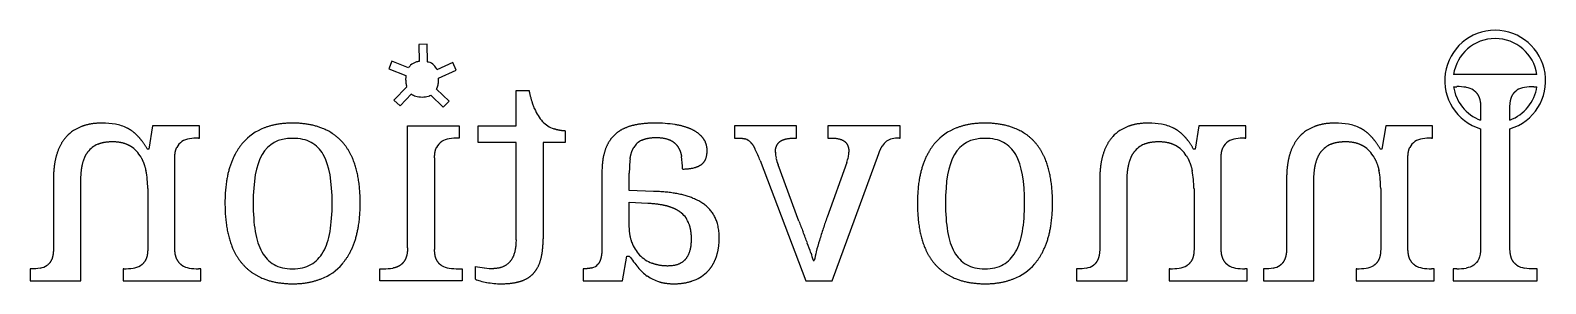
# Model space of a CAD drawing. Header units: millimetres. Extents: x -54 to 55, y -9 to 9.
import ezdxf

# ---------------------------------------------------------------- set-up
doc = ezdxf.new("R2010")
doc.units = ezdxf.units.MM

msp = doc.modelspace()

# ---------------------------------------------------------------- linework, layer by layer
for p, q in [((-25.39, 8.19), (-25.99, 8.18)), ((-25.99, 8.18), (-25.96, 6.95)), ((-25.36, 6.93), (-25.39, 8.19)), ((-27.92, 6.97), (-28.14, 6.41)), ((-26.72, 6.5), (-27.92, 6.97)), ((-23.53, 6.87), (-24.68, 6.36)), ((-23.29, 6.32), (-23.53, 6.87)), ((-28.14, 6.41), (-26.91, 5.93)), ((-24.56, 5.76), (-23.29, 6.32)), ((54.46, 6.01), (48.46, 6.01)), ((-26.85, 5.12), (-27.77, 4.16)), ((-27.33, 3.75), (-26.5, 4.61)), ((-25.12, 4.52), (-24.22, 3.66)), ((-23.8, 4.09), (-24.7, 4.95)), ((-18.99, 2.31), (-18.99, 4.87)), ((-18.99, 4.87), (-18.04, 4.87)), ((48.46, 5.13), (48.7, 5.13)), ((54.23, 5.13), (54.46, 5.13)), ((-27.77, 4.16), (-27.33, 3.75)), ((-24.22, 3.66), (-23.8, 4.09)), ((50.41, 3.64), (50.41, 2.73)), ((52.52, 2.73), (52.52, 3.64)), ((-45.14, 2.31), (-45.41, 0.62)), ((-41.77, 2.31), (-45.14, 2.31)), ((-41.77, 1.43), (-41.77, 2.31)), ((-26.8, -6.49), (-26.8, 2.31)), ((-26.8, 2.31), (-23.08, 2.31)), ((-23.08, 2.31), (-23.08, 1.43)), ((-21.72, 1.12), (-21.72, 2.31)), ((-21.72, 2.31), (-18.99, 2.31)), ((1.2, 2.31), (-3.27, 2.31)), ((-3.27, 2.31), (-3.27, 1.43)), ((1.2, 1.43), (1.2, 2.31)), ((8.66, 2.31), (3.45, 2.31)), ((3.45, 2.31), (3.45, 1.43)), ((8.66, 1.43), (8.66, 2.31)), ((30.14, 2.31), (29.87, 0.62)), ((33.51, 2.31), (30.14, 2.31)), ((33.51, 1.43), (33.51, 2.31)), ((43.58, 2.31), (43.3, 0.62)), ((46.94, 2.31), (43.58, 2.31)), ((46.94, 1.43), (46.94, 2.31)), ((-41.83, 1.43), (-41.77, 1.43)), ((-23.08, 1.43), (-23.14, 1.43)), ((-18.99, 1.12), (-21.72, 1.12)), ((-18.99, -5.9), (-18.99, 1.12)), ((-15.45, 1.12), (-17.04, 1.12)), ((-17.04, 1.12), (-17.04, -5.84)), ((-15.45, 1.95), (-15.45, 1.12)), ((-3.27, 1.43), (-3.01, 1.43)), ((1.04, 1.43), (1.2, 1.43)), ((3.45, 1.43), (3.71, 1.43)), ((8.59, 1.43), (8.66, 1.43)), ((33.45, 1.43), (33.51, 1.43)), ((46.88, 1.43), (46.94, 1.43)), ((50.41, 2.1), (50.41, -6.49)), ((52.52, -6.49), (52.52, 2.1)), ((-45.41, 0.62), (-45.51, 0.62)), ((-43.54, -6.49), (-43.54, 0.01)), ((-24.85, 0.01), (-24.85, -6.59)), ((3.76, -8.86), (7.11, 0.32)), ((29.87, 0.62), (29.76, 0.62)), ((31.74, -6.49), (31.74, 0.01)), ((43.3, 0.62), (43.2, 0.62)), ((45.18, -6.49), (45.18, 0.01)), ((-12.81, -1.09), (-12.81, -6.49)), ((-10.84, -2.34), (-10.84, -1.09)), ((-1.43, -0.19), (1.86, -8.86)), ((1.36, -4.55), (-0.13, -0.49)), ((4.8, -0.34), (3.39, -4.28)), ((-52.27, -1.57), (-52.27, -6.49)), ((-50.3, -8.86), (-50.3, -1.67)), ((23.01, -1.57), (23.01, -6.49)), ((24.97, -8.86), (24.97, -1.67)), ((36.45, -1.57), (36.45, -6.49)), ((38.41, -8.86), (38.41, -1.67)), ((-45.49, -2.2), (-45.49, -6.59)), ((-9.11, -2.41), (-10.84, -2.34)), ((-10.84, -4.89), (-10.84, -3.2)), ((-10.84, -3.2), (-9.51, -3.26)), ((29.79, -2.2), (29.79, -6.59)), ((43.22, -2.2), (43.22, -6.59)), ((-11.34, -8.86), (-11.02, -7.07)), ((-11.02, -7.07), (-10.84, -7.07)), ((2.47, -7.41), (2.4, -7.41)), ((-53.86, -7.99), (-53.94, -7.99)), ((-53.94, -7.99), (-53.94, -8.86)), ((-47.2, -7.99), (-47.26, -7.99)), ((-47.26, -7.99), (-47.26, -8.86)), ((-41.66, -7.99), (-41.83, -7.99)), ((-41.66, -8.86), (-41.66, -7.99)), ((-28.79, -8.86), (-28.79, -7.99)), ((-28.79, -7.99), (-28.51, -7.99)), ((-23.14, -7.99), (-22.87, -7.99)), ((-22.87, -7.99), (-22.87, -8.86)), ((-21.91, -8.74), (-21.91, -7.83)), ((-14.1, -7.99), (-14.16, -7.99)), ((-14.16, -7.99), (-14.16, -8.86)), ((21.41, -7.99), (21.34, -7.99)), ((21.34, -7.99), (21.34, -8.86)), ((28.08, -7.99), (28.01, -7.99)), ((28.01, -7.99), (28.01, -8.86)), ((33.62, -7.99), (33.45, -7.99)), ((33.62, -8.86), (33.62, -7.99)), ((34.85, -7.99), (34.78, -7.99)), ((34.78, -7.99), (34.78, -8.86)), ((41.51, -7.99), (41.45, -7.99)), ((41.45, -7.99), (41.45, -8.86)), ((47.06, -7.99), (46.88, -7.99)), ((47.06, -8.86), (47.06, -7.99)), ((48.7, -7.99), (48.43, -7.99)), ((48.43, -7.99), (48.43, -8.86)), ((54.49, -7.99), (54.23, -7.99)), ((54.49, -8.86), (54.49, -7.99)), ((-53.94, -8.86), (-50.3, -8.86)), ((-47.26, -8.86), (-41.66, -8.86)), ((-22.87, -8.86), (-28.79, -8.86)), ((-14.16, -8.86), (-11.34, -8.86)), ((1.86, -8.86), (3.76, -8.86)), ((21.34, -8.86), (24.97, -8.86)), ((28.01, -8.86), (33.62, -8.86)), ((34.78, -8.86), (38.41, -8.86)), ((41.45, -8.86), (47.06, -8.86)), ((48.43, -8.86), (54.49, -8.86))]:
    msp.add_line(p, q)
for centre, radius, start, end in [((51.46, 5.57), 3.63, 286.9416, 613.2195), ((51.46, 5.57), 3.03, 8.3065, 171.6935), ((-25.76, 5.89), 1.14, 135.6824, 147.7426), ((-25.97, 6.07), 0.862, 105.6416, 134.4414), ((-25.76, 5.31), 1.65, 97.1348, 105.6673), ((-25.73, 5.29), 1.67, 74.4632, 77.4447), ((-25.53, 6.03), 0.912, 46.5187, 73.9766), ((-25.62, 5.95), 1.03, 23.4593, 45.6547), ((-24.79, 5.7), 2.14, 173.8321, 180.4932), ((-25.94, 5.33), 0.915, 232.1804, 253.2066), ((-25.76, 5.93), 1.54, 253.126, 270.4506), ((-25.73, 5.95), 1.56, 269.3354, 286.7348), ((-25.56, 5.39), 0.97, 287.1694, 297.3954), ((-25.61, 5.4), 1.01, 333.5866, 340.8738), ((51.46, 5.57), 3.03, 188.3065, 249.7654), ((48.72, 0.95), 4.19, 81.1238, 90.2021), ((49.18, 3.78), 1.32, 56.4244, 82.0572), ((51.46, 5.57), 3.03, 290.4315, 351.6935), ((53.76, 3.75), 1.35, 98.3127, 123.2774), ((54.21, 0.97), 4.16, 89.69, 98.8859), ((-14.78, 4.68), 3.09, 201.755, 221.983), ((-49.3, -0.34), 2.77, 109.8816, 137.4294), ((-48.74, -3.21), 5.72, 80.6547, 90.2462), ((-48.29, -0.42), 2.89, 62.6195, 80.5311), ((-15.64, 3.99), 1.99, 223.7137, 251.2289), ((-8.95, -6.47), 8.98, 80.9709, 90.3026), ((25.98, -0.34), 2.77, 109.8816, 137.4294), ((26.53, -3.21), 5.72, 80.6547, 90.2462), ((26.98, -0.42), 2.89, 62.6195, 80.5311), ((39.42, -0.34), 2.77, 109.8816, 137.4294), ((39.97, -3.21), 5.72, 80.6547, 90.2462), ((40.42, -0.42), 2.89, 62.6195, 80.5311), ((-42.45, 0.31), 1.04, 123.6366, 155.2495), ((-42.27, -0.03), 1.43, 98.6733, 122.1284), ((-41.85, -2.53), 3.96, 89.7131, 99.2595), ((-35.72, -1.45), 3.87, 111.145, 138.9368), ((-23.76, 0.31), 1.04, 123.6366, 155.2495), ((-23.58, -0.03), 1.43, 98.6733, 122.1284), ((-23.16, -2.53), 3.96, 89.7131, 99.2595), ((-9.35, 0.04), 1.37, 115.3428, 148.7626), ((-2.77, 0.52), 0.892, 41.9547, 71.9387), ((8.41, 0.23), 1.22, 127.3555, 148.9981), ((8.3, 0.34), 1.07, 102.5762, 125.9996), ((8.55, -0.94), 2.37, 89.0316, 101.8987), ((14.09, -1.45), 3.87, 111.145, 138.9368), ((32.82, 0.31), 1.04, 123.6366, 155.2495), ((33.01, -0.03), 1.43, 98.6733, 122.1284), ((33.43, -2.53), 3.96, 89.7131, 99.2595), ((46.26, 0.31), 1.04, 123.6366, 155.2495), ((46.44, -0.03), 1.43, 98.6733, 122.1284), ((46.86, -2.53), 3.96, 89.7131, 99.2595), ((-48.45, -0.56), 1.67, 112.4286, 143.5944), ((-47.88, -0.99), 2.17, 32.0737, 60.7485), ((-12.37, -0.76), 5.36, 359.6099, 369.321), ((-10.35, -3.54), 9.53, 20.556, 25.876), ((1.87, 0.45), 2.2, 181.1921, 191.8826), ((0.98, 1.03), 4.06, 340.3781, 346.4393), ((3.4, 0.43), 1.56, 346.8627, 359.8132), ((26.83, -0.56), 1.67, 112.4286, 143.5944), ((27.39, -0.99), 2.17, 32.0737, 60.7485), ((40.27, -0.56), 1.67, 112.4286, 143.5944), ((40.83, -0.99), 2.17, 32.0737, 60.7485), ((-51.77, -2.17), 6.28, 359.7416, 371.5057), ((-2.63, -1.05), 8.21, 173.0999, 180.3033), ((2.41, 0.54), 2.75, 191.4411, 202.0791), ((23.5, -2.17), 6.28, 359.7416, 371.5057), ((36.94, -2.17), 6.28, 359.7416, 371.5057), ((-8.25, -5.32), 1.79, 18.2774, 48.959), ((30.32, -13.84), 28.58, 160.4471, 162.156), ((105.26, 34.88), 111.13, 200.7825, 201.2157), ((-101.76, -45.47), 110.94, 20.7699, 21.211), ((39.91, -17), 38.68, 162.0548, 163.4032), ((-8.25, -5.26), 2.54, 198.8624, 223.2051), ((-25.92, -16.75), 29.84, 19.3609, 20.8349), ((32.33, -14.76), 30.78, 163.3709, 164.9362), ((4.89, 4.62), 19.6, 216.6239, 219.6058), ((-8.35, -5.31), 2.43, 224.0128, 248.9748), ((-3.05, -8.76), 5.62, 13.9513, 19.8691), ((8.42, -8.38), 6.03, 164.3899, 170.6804), ((-53.84, -4.18), 3.8, 269.6123, 279.2902), ((-53.4, -6.77), 1.18, 278.676, 305.5433), ((-47.18, -3.46), 4.53, 269.7764, 278.1064), ((-46.73, -6.52), 1.44, 277.3184, 300.3976), ((-42.31, -6.64), 1.31, 236.2474, 261.7268), ((-41.85, -3.83), 4.16, 261.1115, 270.3453), ((-34.43, -5.1), 3.89, 291.4422, 319.2204), ((-28.5, -3.8), 4.19, 269.7979, 278.8761), ((-23.61, -6.5), 1.45, 239.6942, 262.5672), ((-23.16, -3.47), 4.52, 261.8907, 270.2568), ((-19.85, 2.98), 11, 259.1981, 262.5743), ((-20.61, -2.54), 5.43, 263.0273, 270.3488), ((-13.71, -7.11), 0.829, 284.6295, 317.5763), ((-7.38, -5.54), 3.68, 219.4883, 233.8851), ((-7.84, -6.13), 2.92, 234.4109, 252.6594), ((-7.14, -6.31), 2.69, 287.9028, 313.567), ((15.38, -5.1), 3.89, 291.4422, 319.2204), ((21.44, -4.18), 3.8, 269.6123, 279.2902), ((21.87, -6.77), 1.18, 278.676, 305.5433), ((28.09, -3.46), 4.53, 269.7764, 278.1064), ((28.55, -6.52), 1.44, 277.3184, 300.3976), ((32.97, -6.64), 1.31, 236.2474, 261.7268), ((33.42, -3.83), 4.16, 261.1115, 270.3453), ((34.88, -4.18), 3.8, 269.6123, 279.2902), ((35.31, -6.77), 1.18, 278.676, 305.5433), ((41.53, -3.46), 4.53, 269.7764, 278.1064), ((41.99, -6.52), 1.44, 277.3184, 300.3976), ((46.41, -6.64), 1.31, 236.2474, 261.7268), ((46.86, -3.83), 4.16, 261.1115, 270.3453), ((48.72, -3.8), 4.19, 269.7979, 278.8761), ((53.76, -6.6), 1.35, 236.7226, 261.6873), ((54.21, -3.82), 4.16, 261.1141, 270.31), ((-20.95, -6.57), 2.38, 246.0231, 254.865), ((-20.25, -4.23), 4.82, 254.1577, 259.8247), ((-20.01, -2.93), 6.14, 259.7505, 264.6736), ((-20.04, -3.59), 5.48, 264.3819, 269.8032)]:
    msp.add_arc(centre, radius, start, end)
for points in [[(-26.93, 5.68), (-26.93, 5.35), (-26.85, 5.12)], [(-24.65, 5.07), (-24.56, 5.32), (-24.56, 5.68)], [(-24.56, 5.68), (-24.56, 5.72), (-24.56, 5.76)], [(-17.65, 3.53), (-17.87, 4.07), (-18.04, 4.87)], [(-48.77, 2.51), (-49.59, 2.51), (-50.24, 2.27)], [(26.51, 2.51), (25.68, 2.51), (25.04, 2.27)], [(39.94, 2.51), (39.12, 2.51), (38.47, 2.27)], [(-51.34, 1.54), (-51.79, 1.05), (-52.03, 0.27)], [(-49.08, 0.99), (-48.65, 1.18), (-48.01, 1.18)], [(-48.01, 1.18), (-47.3, 1.18), (-46.82, 0.9)], [(-46.2, 1.57), (-46.56, 1.94), (-46.96, 2.15)], [(-45.51, 0.62), (-45.84, 1.2), (-46.2, 1.57)], [(-15.45, 1.95), (-15.83, 1.95), (-16.28, 2.1)], [(-3.01, 1.43), (-2.71, 1.43), (-2.49, 1.37)], [(-2.11, 1.12), (-1.93, 0.93), (-1.78, 0.62)], [(-0.33, 0.4), (-0.33, 0.94), (0.01, 1.19)], [(0.01, 1.19), (0.35, 1.43), (1.04, 1.43)], [(3.71, 1.43), (4.34, 1.43), (4.65, 1.19)], [(4.65, 1.19), (4.96, 0.94), (4.96, 0.42)], [(23.94, 1.54), (23.49, 1.05), (23.25, 0.27)], [(26.19, 0.99), (26.63, 1.18), (27.26, 1.18)], [(27.26, 1.18), (27.97, 1.18), (28.46, 0.9)], [(29.08, 1.57), (28.72, 1.94), (28.32, 2.15)], [(29.76, 0.62), (29.44, 1.2), (29.08, 1.57)], [(37.38, 1.54), (36.92, 1.05), (36.68, 0.27)], [(39.63, 0.99), (40.07, 1.18), (40.7, 1.18)], [(40.7, 1.18), (41.41, 1.18), (41.89, 0.9)], [(42.51, 1.57), (42.15, 1.94), (41.75, 2.15)], [(43.2, 0.62), (42.87, 1.2), (42.51, 1.57)], [(-52.03, 0.27), (-52.27, -0.5), (-52.27, -1.57)], [(-50.18, -0.46), (-50.06, 0.07), (-49.79, 0.44)], [(-46.04, 0.16), (-45.75, -0.31), (-45.62, -0.92)], [(-43.54, 0.01), (-43.54, 0.47), (-43.4, 0.75)], [(-24.85, 0.01), (-24.85, 0.47), (-24.71, 0.75)], [(-10.78, -0.06), (-10.72, 0.41), (-10.52, 0.75)], [(7.11, 0.32), (7.23, 0.65), (7.36, 0.86)], [(23.25, 0.27), (23.01, -0.5), (23.01, -1.57)], [(25.1, -0.46), (25.22, 0.07), (25.49, 0.44)], [(29.24, 0.16), (29.53, -0.31), (29.66, -0.92)], [(31.74, 0.01), (31.74, 0.47), (31.88, 0.75)], [(36.68, 0.27), (36.45, -0.5), (36.45, -1.57)], [(38.53, -0.46), (38.66, 0.07), (38.92, 0.44)], [(42.67, 0.16), (42.97, -0.31), (43.1, -0.92)], [(45.18, 0.01), (45.18, 0.47), (45.31, 0.75)], [(-50.3, -1.67), (-50.3, -0.99), (-50.18, -0.46)], [(24.97, -1.67), (24.97, -0.99), (25.1, -0.46)], [(38.41, -1.67), (38.41, -0.99), (38.53, -0.46)], [(-10.65, -6.09), (-10.84, -5.55), (-10.84, -4.89)], [(-52.27, -6.49), (-52.27, -6.98), (-52.38, -7.28)], [(-43.4, -7.28), (-43.54, -6.98), (-43.54, -6.49)], [(-26.8, -6.49), (-26.8, -6.98), (-26.94, -7.28)], [(-18.99, -5.9), (-18.99, -6.97), (-19.42, -7.47)], [(-17.22, -7.36), (-17.04, -6.74), (-17.04, -5.84)], [(23.01, -6.49), (23.01, -6.98), (22.89, -7.28)], [(31.88, -7.28), (31.74, -6.98), (31.74, -6.49)], [(36.45, -6.49), (36.45, -6.98), (36.33, -7.28)], [(45.31, -7.28), (45.18, -6.98), (45.18, -6.49)], [(-52.38, -7.28), (-52.5, -7.57), (-52.71, -7.73)], [(-45.63, -7.33), (-45.77, -7.61), (-46, -7.76)], [(-45.49, -6.59), (-45.49, -7.05), (-45.63, -7.33)], [(-43.04, -7.73), (-43.26, -7.57), (-43.4, -7.28)], [(-26.94, -7.28), (-27.08, -7.57), (-27.31, -7.73)], [(-24.71, -7.33), (-24.85, -7.05), (-24.85, -6.59)], [(-24.34, -7.76), (-24.58, -7.61), (-24.71, -7.33)], [(-19.42, -7.47), (-19.86, -7.97), (-20.58, -7.97)], [(-17.76, -8.35), (-17.4, -7.98), (-17.22, -7.36)], [(22.89, -7.28), (22.78, -7.57), (22.56, -7.73)], [(29.65, -7.33), (29.51, -7.61), (29.28, -7.76)], [(29.79, -6.59), (29.79, -7.05), (29.65, -7.33)], [(32.24, -7.73), (32.01, -7.57), (31.88, -7.28)], [(36.33, -7.28), (36.21, -7.57), (36, -7.73)], [(43.08, -7.33), (42.95, -7.61), (42.71, -7.76)], [(43.22, -6.59), (43.22, -7.05), (43.08, -7.33)], [(45.68, -7.73), (45.45, -7.57), (45.31, -7.28)], [(-27.31, -7.73), (-27.54, -7.89), (-27.85, -7.94)], [(-18.7, -8.9), (-18.13, -8.73), (-17.76, -8.35)], [(-13.5, -7.92), (-13.75, -7.99), (-14.1, -7.99)], [(-20.06, -9.07), (-19.27, -9.07), (-18.7, -8.9)]]:
    msp.add_open_spline(points, degree=2)
for points, degree, knots in [([(49.91, 4.88), (50.14, 4.72), (50.28, 4.42), (50.41, 4.13), (50.41, 3.64)], 2, [0, 0, 0, 1, 1, 2, 2, 2]), ([(52.52, 3.64), (52.52, 4.13), (52.65, 4.42), (52.78, 4.72), (53.02, 4.88)], 2, [0, 0, 0, 1, 1, 2, 2, 2]), ([(-31.49, -7.63), (-30.86, -6.91), (-30.53, -5.82), (-30.2, -4.72), (-30.2, -3.26), (-30.2, -0.34), (-31.44, 1.09), (-32.68, 2.51), (-35.09, 2.51), (-36.22, 2.51), (-37.12, 2.16)], 2, [0, 0, 0, 1, 1, 2, 2, 3.993333, 3.993333, 5.986667, 5.986667, 6.917604, 6.917604, 6.917604]), ([(-8.99, 2.51), (-9.95, 2.51), (-10.66, 2.32), (-11.37, 2.13), (-11.85, 1.71), (-12.33, 1.28), (-12.57, 0.59), (-12.81, -0.09), (-12.81, -1.09)], 2, [0, 0, 0, 1, 1, 2, 2, 3, 3, 4, 4, 4]), ([(-7.01, -0.8), (-6.15, -0.8), (-5.69, -0.5), (-5.24, -0.21), (-5.24, 0.51), (-5.24, 1.06), (-5.54, 1.43), (-5.83, 1.81), (-6.34, 2.05), (-6.86, 2.29), (-7.54, 2.4)], 2, [0, 0, 0, 1, 1, 2, 2, 2.747748, 2.747748, 3.495495, 3.495495, 4.243243, 4.243243, 4.243243]), ([(18.33, -7.63), (18.95, -6.91), (19.28, -5.82), (19.61, -4.72), (19.61, -3.26), (19.61, -0.34), (18.38, 1.09), (17.14, 2.51), (14.72, 2.51), (13.59, 2.51), (12.7, 2.16)], 2, [0, 0, 0, 1, 1, 2, 2, 3.993333, 3.993333, 5.986667, 5.986667, 6.917604, 6.917604, 6.917604]), ([(-38.64, 1.09), (-39.27, 0.37), (-39.6, -0.71), (-39.93, -1.79), (-39.93, -3.26), (-39.93, -6.2), (-38.68, -7.63), (-37.43, -9.07), (-35.04, -9.07), (-33.91, -9.07), (-33.01, -8.71)], 2, [0, 0, 0, 1, 1, 2, 2, 4.006667, 4.006667, 6.013333, 6.013333, 6.958128, 6.958128, 6.958128]), ([(-32.22, -3.26), (-32.22, -4.03), (-32.27, -4.71), (-32.37, -5.3), (-32.47, -5.89), (-32.64, -6.39), (-32.86, -6.78), (-33.09, -7.18), (-33.38, -7.48), (-33.75, -7.68), (-34.11, -7.89), (-34.55, -7.99), (-35.07, -7.99), (-35.6, -7.99), (-36.04, -7.89), (-36.4, -7.68), (-36.76, -7.48), (-37.05, -7.18), (-37.27, -6.78), (-37.5, -6.39), (-37.66, -5.89), (-37.76, -5.3), (-37.85, -4.71), (-37.9, -4.03), (-37.9, -3.26), (-37.9, -1.71), (-37.71, -0.54), (-37.26, 0.24), (-36.81, 1.02), (-36.1, 1.41), (-35.06, 1.41), (-34.53, 1.41), (-34.09, 1.31), (-33.73, 1.12), (-33.37, 0.92), (-33.08, 0.63), (-32.86, 0.24), (-32.41, -0.54), (-32.22, -1.71), (-32.22, -3.26)], 3, [0, 0, 0, 0, 1, 1, 1, 2, 2, 2, 3, 3, 3, 4, 4, 4, 5, 5, 5, 6, 6, 6, 7, 7, 7, 8, 8, 8, 10, 10, 10, 12, 12, 12, 13.004167, 13.004167, 13.004167, 14.008333, 14.008333, 14.008333, 16.016667, 16.016667, 16.016667, 16.016667]), ([(-9.93, 1.28), (-9.55, 1.47), (-8.91, 1.47), (-8.31, 1.47), (-7.94, 1.3), (-7.57, 1.14), (-7.36, 0.83), (-7.15, 0.52), (-7.08, 0.11)], 2, [0, 0, 0, 1, 1, 1.939086, 1.939086, 2.878173, 2.878173, 3.817259, 3.817259, 3.817259]), ([(11.17, 1.09), (10.55, 0.37), (10.22, -0.71), (9.89, -1.79), (9.89, -3.26), (9.89, -6.2), (11.13, -7.63), (12.38, -9.07), (14.78, -9.07), (15.91, -9.07), (16.8, -8.71)], 2, [0, 0, 0, 1, 1, 2, 2, 4.006667, 4.006667, 6.013333, 6.013333, 6.958128, 6.958128, 6.958128]), ([(17.6, -3.26), (17.6, -4.03), (17.55, -4.71), (17.44, -5.3), (17.34, -5.89), (17.18, -6.39), (16.95, -6.78), (16.72, -7.18), (16.43, -7.48), (16.07, -7.68), (15.71, -7.89), (15.26, -7.99), (14.74, -7.99), (14.22, -7.99), (13.78, -7.89), (13.42, -7.68), (13.06, -7.48), (12.77, -7.18), (12.54, -6.78), (12.32, -6.39), (12.16, -5.89), (12.06, -5.3), (11.96, -4.71), (11.91, -4.03), (11.91, -3.26), (11.91, -1.71), (12.1, -0.54), (12.55, 0.24), (13, 1.02), (13.71, 1.41), (14.76, 1.41), (15.28, 1.41), (15.72, 1.31), (16.08, 1.12), (16.44, 0.92), (16.73, 0.63), (16.96, 0.24), (17.41, -0.54), (17.59, -1.71), (17.6, -3.26)], 3, [0, 0, 0, 0, 1, 1, 1, 2, 2, 2, 3, 3, 3, 4, 4, 4, 5, 5, 5, 6, 6, 6, 7, 7, 7, 8, 8, 8, 10, 10, 10, 12, 12, 12, 13.004167, 13.004167, 13.004167, 14.008333, 14.008333, 14.008333, 16.016667, 16.016667, 16.016667, 16.016667]), ([(-9.51, -3.26), (-8.63, -3.3), (-8.03, -3.48), (-7.44, -3.66), (-7.07, -3.98)], 2, [0, 0, 0, 1, 1, 2, 2, 2]), ([(-5.28, -8.26), (-4.85, -7.84), (-4.61, -7.22), (-4.37, -6.59), (-4.37, -5.74), (-4.37, -4.08), (-5.55, -3.28), (-6.73, -2.47), (-9.11, -2.41)], 2, [0, 0, 0, 1, 1, 2, 2, 3.946565, 3.946565, 5.89313, 5.89313, 5.89313]), ([(-6.55, -4.76), (-6.39, -5.23), (-6.39, -5.84), (-6.39, -6.82), (-6.8, -7.3), (-7.21, -7.79), (-8.08, -7.79), (-8.71, -7.79), (-9.22, -7.58)], 2, [0, 0, 0, 1, 1, 2.595745, 2.595745, 4.191489, 4.191489, 5.359695, 5.359695, 5.359695]), ([(-12.81, -6.49), (-12.81, -6.93), (-12.88, -7.21), (-12.95, -7.5), (-13.1, -7.67)], 2, [0, 0, 0, 1, 1, 2, 2, 2]), ([(50.41, -6.49), (50.41, -6.82), (50.37, -7.08), (50.28, -7.28), (50.1, -7.67), (49.79, -7.87), (49.37, -7.94)], 3, [0, 0, 0, 0, 1, 1, 1, 3, 3, 3, 3]), ([(53.02, -7.73), (52.78, -7.57), (52.65, -7.28), (52.52, -6.98), (52.52, -6.49)], 2, [0, 0, 0, 1, 1, 2, 2, 2]), ([(-8.71, -8.92), (-8.25, -9.07), (-7.6, -9.07), (-6.91, -9.07), (-6.31, -8.87)], 2, [0, 0, 0, 1, 1, 2.065, 2.065, 2.065])]:
    msp.add_open_spline(points, degree=degree, knots=knots)

doc.saveas('drawing.dxf')
